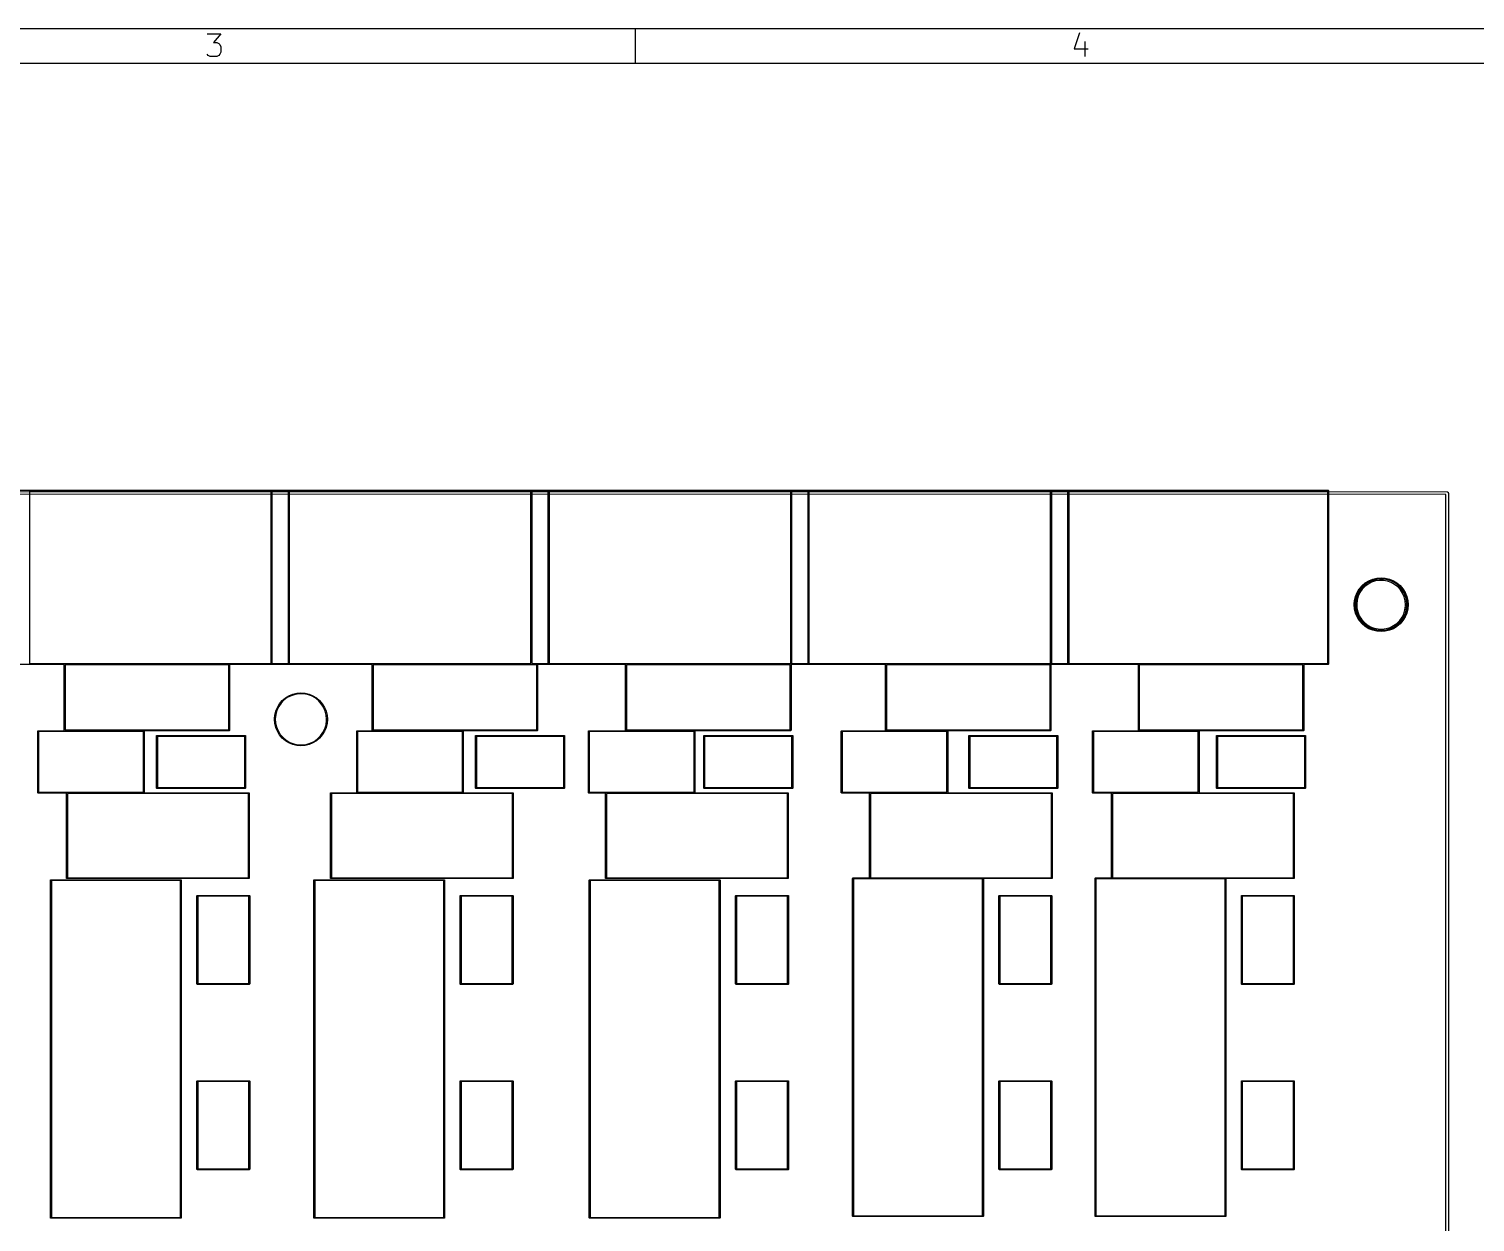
# Model space of a CAD drawing. Extents: x 10 to 287, y -200 to -10.
# Drawn here: x 125 to 208.5, y -78.9 to -10 of the extents above; entities that cross this region are included whole.
import ezdxf

# ---------------------------------------------------------------- set-up
doc = ezdxf.new("R2010")
doc.units = 0
doc.layers.add('BLACK', color=7, linetype='CONTINUOUS')

msp = doc.modelspace()

# ---------------------------------------------------------------- linework, layer by layer
at = {"layer": 'BLACK', "linetype": 'CONTINUOUS'}
for p, q in [((287.002, -10), (10, -10)), ((160, -12), (160, -10)), ((135.261, -10.2881), (136.065, -10.2881)), ((136.065, -10.2881), (135.632, -10.7833)), ((135.632, -10.7833), (135.818, -10.7833)), ((135.818, -10.7833), (135.942, -10.8452)), ((135.942, -10.8452), (136.004, -10.9071)), ((185.632, -10.2262), (185.323, -11.1548)), ((185.942, -10.7214), (185.942, -11.5881)), ((135.323, -11.5262), (135.261, -11.4643)), ((135.446, -11.5881), (135.323, -11.5262)), ((135.818, -11.5881), (135.446, -11.5881)), ((135.942, -11.5262), (135.818, -11.5881)), ((136.004, -11.4643), (135.942, -11.5262)), ((136.004, -10.9071), (136.065, -11.031)), ((136.065, -11.3405), (136.004, -11.4643)), ((136.065, -11.031), (136.065, -11.3405)), ((185.323, -11.1548), (186.127, -11.1548)), ((285.002, -12), (12, -12)), ((33.4913, -36.6809), (206.846, -36.7288)), ((33.9789, -36.6403), (199.979, -36.6403)), ((125.004, -36.6903), (125.004, -46.6403)), ((138.954, -36.6903), (125.004, -36.6903)), ((138.954, -46.6403), (138.954, -36.6903)), ((139.004, -36.6903), (139.004, -46.6403)), ((139.954, -36.6903), (139.004, -36.6903)), ((139.954, -46.6403), (139.954, -36.6903)), ((140.004, -36.6903), (140.004, -46.6403)), ((153.954, -36.6903), (140.004, -36.6903)), ((153.954, -46.6403), (153.954, -36.6903)), ((154.004, -36.6903), (154.004, -46.6403)), ((154.954, -36.6903), (154.004, -36.6903)), ((154.954, -46.6403), (154.954, -36.6903)), ((155.004, -36.6903), (155.004, -46.6403)), ((168.954, -36.6903), (155.004, -36.6903)), ((168.954, -46.6403), (168.954, -36.6903)), ((169.004, -36.6903), (169.004, -46.6403)), ((169.954, -36.6903), (169.004, -36.6903)), ((169.954, -46.6403), (169.954, -36.6903)), ((170.004, -36.6903), (170.004, -46.6403)), ((183.954, -36.6903), (170.004, -36.6903)), ((183.954, -46.6403), (183.954, -36.6903)), ((184.004, -36.6903), (184.004, -46.6403)), ((184.954, -36.6903), (184.004, -36.6903)), ((184.954, -46.6403), (184.954, -36.6903)), ((185.004, -36.6903), (185.004, -46.6403)), ((199.954, -36.6903), (185.004, -36.6903)), ((199.954, -46.6403), (199.954, -36.6903)), ((199.979, -36.6403), (199.997, -36.6477)), ((199.997, -36.6477), (200.004, -36.6653)), ((200.004, -36.6653), (200.004, -46.6653)), ((206.846, -36.7288), (206.856, -36.7305)), ((206.856, -36.7305), (206.859, -36.7299)), ((206.859, -36.7299), (206.862, -36.7316)), ((206.862, -36.7316), (206.872, -36.7333)), ((206.771, -36.8788), (33.5663, -36.8309)), ((206.771, -122.195), (206.771, -36.8788)), ((206.872, -36.7333), (206.886, -36.7459)), ((206.886, -36.7459), (206.903, -36.7556)), ((206.903, -36.7556), (206.906, -36.762)), ((206.906, -36.762), (206.911, -36.7663)), ((206.911, -36.7663), (206.914, -36.7855)), ((206.914, -36.7855), (206.921, -36.8038)), ((206.921, -36.8038), (206.921, -122.27)), ((202.555, -41.7672), (202.793, -41.7102)), ((202.57, -41.7934), (202.802, -41.7375)), ((202.793, -41.7102), (203.036, -41.691)), ((202.802, -41.7375), (203.041, -41.7187)), ((203.036, -41.691), (203.279, -41.7102)), ((203.041, -41.7187), (203.28, -41.7375)), ((203.279, -41.7102), (203.516, -41.7672)), ((203.28, -41.7375), (203.512, -41.7934)), ((201.557, -42.7655), (201.65, -42.5401)), ((201.591, -42.7725), (201.682, -42.5514)), ((201.65, -42.5401), (201.778, -42.332)), ((201.754, -42.5127), (201.652, -42.7327)), ((201.682, -42.5514), (201.807, -42.3474)), ((201.81, -42.5497), (201.713, -42.7592)), ((201.891, -42.3123), (201.754, -42.5127)), ((201.778, -42.332), (201.936, -42.1465)), ((201.807, -42.3474), (201.963, -42.1654)), ((201.94, -42.3588), (201.81, -42.5497)), ((202.058, -42.137), (201.891, -42.3123)), ((201.936, -42.1465), (202.122, -41.988)), ((202.1, -42.1918), (201.94, -42.3588)), ((201.963, -42.1654), (202.145, -42.01)), ((202.252, -41.9913), (202.058, -42.137)), ((202.285, -42.0531), (202.1, -42.1918)), ((202.122, -41.988), (202.33, -41.8605)), ((202.145, -42.01), (202.349, -41.885)), ((202.467, -41.8793), (202.252, -41.9913)), ((202.49, -41.9464), (202.285, -42.0531)), ((202.33, -41.8605), (202.555, -41.7672)), ((202.349, -41.885), (202.57, -41.7934)), ((202.698, -41.804), (202.467, -41.8793)), ((202.709, -41.8746), (202.49, -41.9464)), ((202.938, -41.7673), (202.698, -41.804)), ((202.938, -41.8397), (202.709, -41.8746)), ((203.18, -41.7703), (202.938, -41.7673)), ((203.169, -41.8425), (202.938, -41.8397)), ((203.396, -41.883), (203.169, -41.8425)), ((203.419, -41.8128), (203.18, -41.7703)), ((203.614, -41.9601), (203.396, -41.883)), ((203.648, -41.8937), (203.419, -41.8128)), ((203.512, -41.7934), (203.733, -41.885)), ((203.516, -41.7672), (203.742, -41.8605)), ((203.816, -42.0718), (203.614, -41.9601)), ((203.86, -42.011), (203.648, -41.8937)), ((203.733, -41.885), (203.937, -42.01)), ((203.742, -41.8605), (203.95, -41.988)), ((203.997, -42.215), (203.816, -42.0718)), ((204.05, -42.1613), (203.86, -42.011)), ((203.937, -42.01), (204.119, -42.1654)), ((203.95, -41.988), (204.135, -42.1465)), ((204.153, -42.3859), (203.997, -42.215)), ((204.214, -42.3407), (204.05, -42.1613)), ((204.119, -42.1654), (204.275, -42.3474)), ((204.135, -42.1465), (204.294, -42.332)), ((204.278, -42.5798), (204.153, -42.3859)), ((204.345, -42.5443), (204.214, -42.3407)), ((204.275, -42.3474), (204.4, -42.5514)), ((204.294, -42.332), (204.421, -42.5401)), ((204.442, -42.7668), (204.345, -42.5443)), ((204.4, -42.5514), (204.491, -42.7725)), ((204.421, -42.5401), (204.515, -42.7655)), ((201.481, -43.246), (201.484, -43.2116)), ((201.5, -43.4893), (201.481, -43.246)), ((201.484, -43.2116), (201.5, -43.0028)), ((201.5, -43.0028), (201.557, -42.7655)), ((201.516, -43.2437), (201.519, -43.2076)), ((201.535, -43.4823), (201.516, -43.2437)), ((201.519, -43.2076), (201.535, -43.0052)), ((201.535, -43.0052), (201.591, -42.7725)), ((201.587, -42.9664), (201.561, -43.2076)), ((201.561, -43.2076), (201.575, -43.4497)), ((201.652, -42.7327), (201.587, -42.9664)), ((201.651, -42.9819), (201.626, -43.2116)), ((201.626, -43.2116), (201.64, -43.4423)), ((201.713, -42.7592), (201.651, -42.9819)), ((204.37, -42.7917), (204.278, -42.5798)), ((204.427, -43.0158), (204.37, -42.7917)), ((204.414, -43.544), (204.444, -43.3149)), ((204.446, -43.246), (204.427, -43.0158)), ((204.501, -43.002), (204.442, -42.7668)), ((204.444, -43.3149), (204.446, -43.246)), ((204.488, -43.5565), (204.519, -43.316)), ((204.491, -42.7725), (204.547, -43.0052)), ((204.521, -43.2437), (204.501, -43.002)), ((204.515, -42.7655), (204.572, -43.0028)), ((204.519, -43.316), (204.521, -43.2437)), ((204.547, -43.0052), (204.566, -43.2437)), ((204.566, -43.2437), (204.547, -43.4823)), ((204.572, -43.0028), (204.591, -43.246)), ((204.591, -43.246), (204.572, -43.4893)), ((201.557, -43.7266), (201.5, -43.4893)), ((201.591, -43.715), (201.535, -43.4823)), ((201.65, -43.952), (201.557, -43.7266)), ((201.575, -43.4497), (201.629, -43.6863)), ((201.682, -43.9361), (201.591, -43.715)), ((201.629, -43.6863), (201.72, -43.9111)), ((201.64, -43.4423), (201.691, -43.6676)), ((201.778, -44.16), (201.65, -43.952)), ((201.807, -44.1401), (201.682, -43.9361)), ((201.691, -43.6676), (201.777, -43.8817)), ((201.72, -43.9111), (201.847, -44.1179)), ((201.777, -43.8817), (201.898, -44.0787)), ((201.936, -44.3456), (201.778, -44.16)), ((201.963, -44.3221), (201.807, -44.1401)), ((201.847, -44.1179), (202.005, -44.3012)), ((201.898, -44.0787), (202.049, -44.2533)), ((203.946, -44.3229), (204.109, -44.1598)), ((203.996, -44.3742), (204.168, -44.203)), ((204.109, -44.1598), (204.244, -43.9722)), ((204.275, -44.1401), (204.119, -44.3221)), ((204.294, -44.16), (204.135, -44.3456)), ((204.168, -44.203), (204.31, -44.006)), ((204.244, -43.9722), (204.347, -43.765)), ((204.4, -43.9361), (204.275, -44.1401)), ((204.421, -43.952), (204.294, -44.16)), ((204.31, -44.006), (204.417, -43.7886)), ((204.347, -43.765), (204.414, -43.544)), ((204.491, -43.715), (204.4, -43.9361)), ((204.417, -43.7886), (204.488, -43.5565)), ((204.515, -43.7266), (204.421, -43.952)), ((204.547, -43.4823), (204.491, -43.715)), ((204.572, -43.4893), (204.515, -43.7266)), ((202.122, -44.5041), (201.936, -44.3456)), ((202.145, -44.4775), (201.963, -44.3221)), ((202.005, -44.3012), (202.192, -44.4561)), ((202.049, -44.2533), (202.227, -44.4009)), ((202.33, -44.6316), (202.122, -44.5041)), ((202.349, -44.6025), (202.145, -44.4775)), ((202.192, -44.4561), (202.401, -44.5785)), ((202.227, -44.4009), (202.427, -44.5175)), ((202.555, -44.7249), (202.33, -44.6316)), ((202.57, -44.6941), (202.349, -44.6025)), ((202.401, -44.5785), (202.628, -44.665)), ((202.427, -44.5175), (202.643, -44.5999)), ((202.793, -44.7819), (202.555, -44.7249)), ((202.802, -44.75), (202.57, -44.6941)), ((202.628, -44.665), (202.866, -44.7134)), ((202.643, -44.5999), (202.869, -44.6459)), ((203.036, -44.801), (202.793, -44.7819)), ((203.041, -44.7687), (202.802, -44.75)), ((202.866, -44.7134), (203.108, -44.7223)), ((202.869, -44.6459), (203.1, -44.6544)), ((203.279, -44.7819), (203.036, -44.801)), ((203.28, -44.75), (203.041, -44.7687)), ((203.1, -44.6544), (203.329, -44.625)), ((203.108, -44.7223), (203.349, -44.6914)), ((203.516, -44.7249), (203.279, -44.7819)), ((203.512, -44.6941), (203.28, -44.75)), ((203.329, -44.625), (203.55, -44.5587)), ((203.349, -44.6914), (203.581, -44.6218)), ((203.733, -44.6025), (203.512, -44.6941)), ((203.742, -44.6316), (203.516, -44.7249)), ((203.55, -44.5587), (203.758, -44.457)), ((203.581, -44.6218), (203.799, -44.515)), ((203.937, -44.4775), (203.733, -44.6025)), ((203.95, -44.5041), (203.742, -44.6316)), ((203.758, -44.457), (203.946, -44.3229)), ((203.799, -44.515), (203.996, -44.3742)), ((204.119, -44.3221), (203.937, -44.4775)), ((204.135, -44.3456), (203.95, -44.5041)), ((127.018, -46.6903), (123.971, -46.6903)), ((125.004, -46.6403), (138.954, -46.6403)), ((127.014, -46.7), (127.018, -46.6903)), ((127.014, -50.5), (127.014, -46.7)), ((127.064, -46.725), (127.064, -50.475)), ((136.514, -46.725), (127.064, -46.725)), ((136.514, -50.475), (136.514, -46.725)), ((144.798, -46.6903), (136.56, -46.6903)), ((136.56, -46.6903), (136.564, -46.7)), ((136.564, -46.7), (136.564, -50.5)), ((139.004, -46.6403), (139.954, -46.6403)), ((140.004, -46.6403), (153.954, -46.6403)), ((144.794, -46.7), (144.798, -46.6903)), ((144.794, -50.5), (144.794, -46.7)), ((144.844, -46.725), (144.844, -50.475)), ((154.294, -46.725), (144.844, -46.725)), ((154.004, -46.6403), (154.954, -46.6403)), ((154.294, -50.475), (154.294, -46.725)), ((159.429, -46.6903), (154.34, -46.6903)), ((154.34, -46.6903), (154.344, -46.7)), ((154.344, -46.7), (154.344, -50.5)), ((155.004, -46.6403), (168.954, -46.6403)), ((159.425, -46.7), (159.429, -46.6903)), ((159.425, -50.5), (159.425, -46.7)), ((159.475, -46.725), (159.475, -50.475)), ((168.925, -46.725), (159.475, -46.725)), ((168.925, -50.475), (168.925, -46.725)), ((174.429, -46.6903), (168.971, -46.6903)), ((168.971, -46.6903), (168.975, -46.7)), ((168.975, -46.7), (168.975, -50.5)), ((169.004, -46.6403), (169.954, -46.6403)), ((170.004, -46.6403), (183.954, -46.6403)), ((174.425, -46.7), (174.429, -46.6903)), ((174.425, -50.5), (174.425, -46.7)), ((174.475, -46.725), (174.475, -50.475)), ((183.925, -46.725), (174.475, -46.725)), ((183.925, -50.475), (183.925, -46.725)), ((189.029, -46.6903), (183.971, -46.6903)), ((183.971, -46.6903), (183.975, -46.7)), ((183.975, -46.7), (183.975, -50.5)), ((184.004, -46.6403), (184.954, -46.6403)), ((185.004, -46.6403), (199.954, -46.6403)), ((189.025, -46.7), (189.029, -46.6903)), ((189.025, -50.5), (189.025, -46.7)), ((189.075, -46.725), (189.075, -50.475)), ((198.525, -46.725), (189.075, -46.725)), ((198.525, -50.475), (198.525, -46.725)), ((199.979, -46.6903), (198.571, -46.6903)), ((198.571, -46.6903), (198.575, -46.7)), ((198.575, -46.7), (198.575, -50.5)), ((199.997, -46.683), (199.979, -46.6903)), ((200.004, -46.6653), (199.997, -46.683)), ((139.99, -48.5063), (140.211, -48.4147)), ((140.211, -48.4147), (140.444, -48.3589)), ((140.579, -48.3886), (140.34, -48.4253)), ((140.444, -48.3589), (140.683, -48.3401)), ((140.822, -48.3916), (140.579, -48.3886)), ((140.683, -48.3401), (140.921, -48.3589)), ((141.061, -48.4341), (140.822, -48.3916)), ((140.921, -48.3589), (141.154, -48.4147)), ((141.154, -48.4147), (141.375, -48.5063)), ((139.232, -49.3938), (139.324, -49.1728)), ((139.396, -49.134), (139.294, -49.354)), ((139.324, -49.1728), (139.449, -48.9687)), ((139.532, -48.9337), (139.396, -49.134)), ((139.449, -48.9687), (139.604, -48.7868)), ((139.7, -48.7583), (139.532, -48.9337)), ((139.604, -48.7868), (139.786, -48.6313)), ((139.894, -48.6127), (139.7, -48.7583)), ((139.786, -48.6313), (139.99, -48.5063)), ((140.109, -48.5007), (139.894, -48.6127)), ((140.34, -48.4253), (140.109, -48.5007)), ((141.289, -48.5151), (141.061, -48.4341)), ((141.502, -48.6323), (141.289, -48.5151)), ((141.375, -48.5063), (141.579, -48.6313)), ((141.692, -48.7827), (141.502, -48.6323)), ((141.579, -48.6313), (141.761, -48.7868)), ((141.855, -48.962), (141.692, -48.7827)), ((141.761, -48.7868), (141.916, -48.9687)), ((141.987, -49.1657), (141.855, -48.962)), ((141.916, -48.9687), (142.041, -49.1728)), ((142.084, -49.3881), (141.987, -49.1657)), ((142.041, -49.1728), (142.133, -49.3938)), ((139.158, -49.8651), (139.16, -49.8289)), ((139.176, -50.1037), (139.158, -49.8651)), ((139.16, -49.8289), (139.176, -49.6265)), ((139.176, -49.6265), (139.232, -49.3938)), ((139.229, -49.5878), (139.203, -49.8289)), ((139.203, -49.8289), (139.217, -50.0711)), ((139.217, -50.0711), (139.27, -50.3077)), ((139.294, -49.354), (139.229, -49.5878)), ((142.143, -49.6234), (142.084, -49.3881)), ((142.129, -50.1779), (142.161, -49.9374)), ((142.133, -49.3938), (142.189, -49.6265)), ((142.163, -49.8651), (142.143, -49.6234)), ((142.161, -49.9374), (142.163, -49.8651)), ((142.189, -49.6265), (142.208, -49.8651)), ((142.208, -49.8651), (142.189, -50.1037)), ((125.489, -50.55), (125.496, -50.5323)), ((125.489, -54.1), (125.489, -50.55)), ((125.496, -50.5323), (125.514, -50.525)), ((125.514, -50.525), (127.039, -50.525)), ((125.539, -50.575), (125.539, -54.075)), ((131.589, -50.575), (125.539, -50.575)), ((127.021, -50.5177), (127.014, -50.5)), ((127.039, -50.525), (127.021, -50.5177)), ((127.064, -50.475), (136.514, -50.475)), ((131.589, -54.075), (131.589, -50.575)), ((136.539, -50.525), (131.614, -50.525)), ((131.614, -50.525), (131.632, -50.5323)), ((131.632, -50.5323), (131.639, -50.55)), ((131.639, -50.55), (131.639, -54.1)), ((132.344, -50.825), (132.351, -50.8073)), ((132.344, -53.825), (132.344, -50.825)), ((132.351, -50.8073), (132.369, -50.8)), ((132.369, -50.8), (137.459, -50.8)), ((132.394, -50.85), (132.394, -53.8)), ((137.434, -50.85), (132.394, -50.85)), ((136.557, -50.5177), (136.539, -50.525)), ((136.564, -50.5), (136.557, -50.5177)), ((137.434, -53.8), (137.434, -50.85)), ((137.459, -50.8), (137.477, -50.8073)), ((137.477, -50.8073), (137.484, -50.825)), ((137.484, -50.825), (137.484, -53.825)), ((139.232, -50.3363), (139.176, -50.1037)), ((139.324, -50.5574), (139.232, -50.3363)), ((139.27, -50.3077), (139.362, -50.5324)), ((139.449, -50.7615), (139.324, -50.5574)), ((139.362, -50.5324), (139.488, -50.7392)), ((139.604, -50.9434), (139.449, -50.7615)), ((139.488, -50.7392), (139.647, -50.9226)), ((139.647, -50.9226), (139.834, -51.0775)), ((141.638, -50.9956), (141.81, -50.8243)), ((141.916, -50.7615), (141.761, -50.9434)), ((141.81, -50.8243), (141.951, -50.6274)), ((142.041, -50.5574), (141.916, -50.7615)), ((141.951, -50.6274), (142.059, -50.4099)), ((142.133, -50.3363), (142.041, -50.5574)), ((142.059, -50.4099), (142.129, -50.1779)), ((142.189, -50.1037), (142.133, -50.3363)), ((143.904, -50.55), (143.911, -50.5323)), ((143.904, -54.1), (143.904, -50.55)), ((143.911, -50.5323), (143.929, -50.525)), ((143.929, -50.525), (150.029, -50.525)), ((143.954, -50.575), (143.954, -54.075)), ((150.004, -50.575), (143.954, -50.575)), ((144.801, -50.5177), (144.794, -50.5)), ((144.819, -50.525), (144.801, -50.5177)), ((154.319, -50.525), (144.819, -50.525)), ((144.844, -50.475), (154.294, -50.475)), ((150.004, -54.075), (150.004, -50.575)), ((150.029, -50.525), (150.047, -50.5323)), ((150.047, -50.5323), (150.054, -50.55)), ((150.054, -50.55), (150.054, -54.1)), ((150.759, -50.825), (150.766, -50.8073)), ((150.759, -53.825), (150.759, -50.825)), ((150.766, -50.8073), (150.784, -50.8)), ((150.784, -50.8), (155.874, -50.8)), ((150.809, -50.85), (150.809, -53.8)), ((155.849, -50.85), (150.809, -50.85)), ((154.337, -50.5177), (154.319, -50.525)), ((154.344, -50.5), (154.337, -50.5177)), ((155.849, -53.8), (155.849, -50.85)), ((155.874, -50.8), (155.892, -50.8073)), ((155.892, -50.8073), (155.899, -50.825)), ((155.899, -50.825), (155.899, -53.825)), ((157.275, -50.55), (157.282, -50.5323)), ((157.275, -54.1), (157.275, -50.55)), ((157.282, -50.5323), (157.3, -50.525)), ((157.3, -50.525), (163.4, -50.525)), ((157.325, -50.575), (157.325, -54.075)), ((163.375, -50.575), (157.325, -50.575)), ((159.432, -50.5177), (159.425, -50.5)), ((159.45, -50.525), (159.432, -50.5177)), ((168.95, -50.525), (159.45, -50.525)), ((159.475, -50.475), (168.925, -50.475)), ((163.375, -54.075), (163.375, -50.575)), ((163.4, -50.525), (163.418, -50.5323)), ((163.418, -50.5323), (163.425, -50.55)), ((163.425, -50.55), (163.425, -54.1)), ((163.935, -50.825), (163.942, -50.8073)), ((163.935, -53.825), (163.935, -50.825)), ((163.942, -50.8073), (163.96, -50.8)), ((163.96, -50.8), (169.05, -50.8)), ((163.985, -50.85), (163.985, -53.8)), ((169.025, -50.85), (163.985, -50.85)), ((168.968, -50.5177), (168.95, -50.525)), ((168.975, -50.5), (168.968, -50.5177)), ((169.025, -53.8), (169.025, -50.85)), ((169.05, -50.8), (169.068, -50.8073)), ((169.068, -50.8073), (169.075, -50.825)), ((169.075, -50.825), (169.075, -53.825)), ((171.875, -50.55), (171.882, -50.5323)), ((171.875, -54.1), (171.875, -50.55)), ((171.882, -50.5323), (171.9, -50.525)), ((171.9, -50.525), (178, -50.525)), ((171.925, -50.575), (171.925, -54.075)), ((177.975, -50.575), (171.925, -50.575)), ((174.432, -50.5177), (174.425, -50.5)), ((174.45, -50.525), (174.432, -50.5177)), ((183.95, -50.525), (174.45, -50.525)), ((174.475, -50.475), (183.925, -50.475)), ((177.975, -54.075), (177.975, -50.575)), ((178, -50.525), (178.018, -50.5323)), ((178.018, -50.5323), (178.025, -50.55)), ((178.025, -50.55), (178.025, -54.1)), ((179.235, -50.825), (179.242, -50.8073)), ((179.235, -53.825), (179.235, -50.825)), ((179.242, -50.8073), (179.26, -50.8)), ((179.26, -50.8), (184.35, -50.8)), ((179.285, -50.85), (179.285, -53.8)), ((184.325, -50.85), (179.285, -50.85)), ((183.968, -50.5177), (183.95, -50.525)), ((183.975, -50.5), (183.968, -50.5177)), ((184.325, -53.8), (184.325, -50.85)), ((184.35, -50.8), (184.368, -50.8073)), ((184.368, -50.8073), (184.375, -50.825)), ((184.375, -50.825), (184.375, -53.825)), ((186.375, -50.55), (186.382, -50.5323)), ((186.375, -54.1), (186.375, -50.55)), ((186.382, -50.5323), (186.4, -50.525)), ((186.4, -50.525), (189.05, -50.525)), ((186.425, -50.575), (186.425, -54.075)), ((192.475, -50.575), (186.425, -50.575)), ((189.032, -50.5177), (189.025, -50.5)), ((189.05, -50.525), (189.032, -50.5177)), ((189.075, -50.475), (198.525, -50.475)), ((192.475, -54.075), (192.475, -50.575)), ((198.55, -50.525), (192.5, -50.525)), ((192.5, -50.525), (192.518, -50.5323)), ((192.518, -50.5323), (192.525, -50.55)), ((192.525, -50.55), (192.525, -54.1)), ((193.535, -50.825), (193.542, -50.8073)), ((193.535, -53.825), (193.535, -50.825)), ((193.542, -50.8073), (193.56, -50.8)), ((193.56, -50.8), (198.65, -50.8)), ((193.585, -50.85), (193.585, -53.8)), ((198.625, -50.85), (193.585, -50.85)), ((198.568, -50.5177), (198.55, -50.525)), ((198.575, -50.5), (198.568, -50.5177)), ((198.625, -53.8), (198.625, -50.85)), ((198.65, -50.8), (198.668, -50.8073)), ((198.668, -50.8073), (198.675, -50.825)), ((198.675, -50.825), (198.675, -53.825)), ((139.786, -51.0988), (139.604, -50.9434)), ((139.99, -51.2239), (139.786, -51.0988)), ((139.834, -51.0775), (140.043, -51.1999)), ((140.211, -51.3155), (139.99, -51.2239)), ((140.043, -51.1999), (140.27, -51.2864)), ((140.444, -51.3713), (140.211, -51.3155)), ((140.27, -51.2864), (140.507, -51.3347)), ((140.683, -51.3901), (140.444, -51.3713)), ((140.507, -51.3347), (140.75, -51.3436)), ((140.921, -51.3713), (140.683, -51.3901)), ((140.75, -51.3436), (140.99, -51.3128)), ((141.154, -51.3155), (140.921, -51.3713)), ((140.99, -51.3128), (141.223, -51.2431)), ((141.375, -51.2239), (141.154, -51.3155)), ((141.223, -51.2431), (141.44, -51.1364)), ((141.579, -51.0988), (141.375, -51.2239)), ((141.44, -51.1364), (141.638, -50.9956)), ((141.761, -50.9434), (141.579, -51.0988)), ((125.496, -54.1177), (125.489, -54.1)), ((125.514, -54.125), (125.496, -54.1177)), ((127.151, -54.125), (125.514, -54.125)), ((125.539, -54.075), (131.589, -54.075)), ((127.149, -54.1296), (127.151, -54.125)), ((127.149, -59.0396), (127.149, -54.1296)), ((127.199, -54.1546), (127.199, -59.0146)), ((137.649, -54.1546), (127.199, -54.1546)), ((131.639, -54.1), (131.637, -54.1046)), ((131.637, -54.1046), (137.674, -54.1046)), ((132.351, -53.8427), (132.344, -53.825)), ((132.369, -53.85), (132.351, -53.8427)), ((137.459, -53.85), (132.369, -53.85)), ((132.394, -53.8), (137.434, -53.8)), ((137.477, -53.8427), (137.459, -53.85)), ((137.484, -53.825), (137.477, -53.8427)), ((137.649, -59.0146), (137.649, -54.1546)), ((137.674, -54.1046), (137.692, -54.1119)), ((137.692, -54.1119), (137.699, -54.1296)), ((137.699, -54.1296), (137.699, -59.0396)), ((142.389, -54.1296), (142.396, -54.1119)), ((142.389, -59.0396), (142.389, -54.1296)), ((142.396, -54.1119), (142.414, -54.1046)), ((142.414, -54.1046), (143.906, -54.1046)), ((142.439, -54.1546), (142.439, -59.0146)), ((152.889, -54.1546), (142.439, -54.1546)), ((143.906, -54.1046), (143.904, -54.1)), ((143.954, -54.075), (150.004, -54.075)), ((150.054, -54.1), (150.052, -54.1046)), ((150.052, -54.1046), (152.914, -54.1046)), ((150.766, -53.8427), (150.759, -53.825)), ((150.784, -53.85), (150.766, -53.8427)), ((155.874, -53.85), (150.784, -53.85)), ((150.809, -53.8), (155.849, -53.8)), ((152.889, -59.0146), (152.889, -54.1546)), ((152.914, -54.1046), (152.932, -54.1119)), ((152.932, -54.1119), (152.939, -54.1296)), ((152.939, -54.1296), (152.939, -59.0396)), ((155.892, -53.8427), (155.874, -53.85)), ((155.899, -53.825), (155.892, -53.8427)), ((157.282, -54.1177), (157.275, -54.1)), ((157.3, -54.125), (157.282, -54.1177)), ((158.266, -54.125), (157.3, -54.125)), ((157.325, -54.075), (163.375, -54.075)), ((158.264, -54.1296), (158.266, -54.125)), ((158.264, -59.0396), (158.264, -54.1296)), ((158.314, -54.1546), (158.314, -59.0146)), ((168.764, -54.1546), (158.314, -54.1546)), ((163.425, -54.1), (163.423, -54.1046)), ((163.423, -54.1046), (168.789, -54.1046)), ((163.942, -53.8427), (163.935, -53.825)), ((163.96, -53.85), (163.942, -53.8427)), ((169.05, -53.85), (163.96, -53.85)), ((163.985, -53.8), (169.025, -53.8)), ((168.764, -59.0146), (168.764, -54.1546)), ((168.789, -54.1046), (168.807, -54.1119)), ((168.807, -54.1119), (168.814, -54.1296)), ((168.814, -54.1296), (168.814, -59.0396)), ((169.068, -53.8427), (169.05, -53.85)), ((169.075, -53.825), (169.068, -53.8427)), ((171.882, -54.1177), (171.875, -54.1)), ((171.9, -54.125), (171.882, -54.1177)), ((173.506, -54.125), (171.9, -54.125)), ((171.925, -54.075), (177.975, -54.075)), ((173.504, -54.1296), (173.506, -54.125)), ((173.504, -59.025), (173.504, -54.1296)), ((173.554, -54.1546), (173.554, -59.0146)), ((184.004, -54.1546), (173.554, -54.1546)), ((178.025, -54.1), (178.023, -54.1046)), ((178.023, -54.1046), (184.029, -54.1046)), ((179.242, -53.8427), (179.235, -53.825)), ((179.26, -53.85), (179.242, -53.8427)), ((184.35, -53.85), (179.26, -53.85)), ((179.285, -53.8), (184.325, -53.8)), ((184.004, -59.0146), (184.004, -54.1546)), ((184.029, -54.1046), (184.047, -54.1119)), ((184.047, -54.1119), (184.054, -54.1296)), ((184.054, -54.1296), (184.054, -59.0396)), ((184.368, -53.8427), (184.35, -53.85)), ((184.375, -53.825), (184.368, -53.8427)), ((186.382, -54.1177), (186.375, -54.1)), ((186.4, -54.125), (186.382, -54.1177)), ((187.476, -54.125), (186.4, -54.125)), ((186.425, -54.075), (192.475, -54.075)), ((187.474, -54.1296), (187.476, -54.125)), ((187.474, -59.025), (187.474, -54.1296)), ((187.524, -54.1546), (187.524, -59.0146)), ((197.974, -54.1546), (187.524, -54.1546)), ((192.525, -54.1), (192.523, -54.1046)), ((192.523, -54.1046), (197.999, -54.1046)), ((193.542, -53.8427), (193.535, -53.825)), ((193.56, -53.85), (193.542, -53.8427)), ((198.65, -53.85), (193.56, -53.85)), ((193.585, -53.8), (198.625, -53.8)), ((197.974, -59.0146), (197.974, -54.1546)), ((197.999, -54.1046), (198.017, -54.1119)), ((198.017, -54.1119), (198.024, -54.1296)), ((198.024, -54.1296), (198.024, -59.0396)), ((198.668, -53.8427), (198.65, -53.85)), ((198.675, -53.825), (198.668, -53.8427)), ((126.225, -59.15), (126.232, -59.1323)), ((126.225, -78.65), (126.225, -59.15)), ((126.232, -59.1323), (126.25, -59.125)), ((126.25, -59.125), (133.75, -59.125)), ((126.275, -59.175), (126.275, -78.625)), ((133.725, -59.175), (126.275, -59.175)), ((127.156, -59.0573), (127.149, -59.0396)), ((127.174, -59.0646), (127.156, -59.0573)), ((137.674, -59.0646), (127.174, -59.0646)), ((127.199, -59.0146), (137.649, -59.0146)), ((133.725, -78.625), (133.725, -59.175)), ((133.75, -59.125), (133.768, -59.1323)), ((133.768, -59.1323), (133.775, -59.15)), ((133.775, -59.15), (133.775, -78.65)), ((137.692, -59.0573), (137.674, -59.0646)), ((137.699, -59.0396), (137.692, -59.0573)), ((141.425, -59.15), (141.432, -59.1323)), ((141.425, -78.65), (141.425, -59.15)), ((141.432, -59.1323), (141.45, -59.125)), ((141.45, -59.125), (148.95, -59.125)), ((141.475, -59.175), (141.475, -78.625)), ((148.925, -59.175), (141.475, -59.175)), ((142.396, -59.0573), (142.389, -59.0396)), ((142.414, -59.0646), (142.396, -59.0573)), ((152.914, -59.0646), (142.414, -59.0646)), ((142.439, -59.0146), (152.889, -59.0146)), ((148.925, -78.625), (148.925, -59.175)), ((148.95, -59.125), (148.968, -59.1323)), ((148.968, -59.1323), (148.975, -59.15)), ((148.975, -59.15), (148.975, -78.65)), ((152.932, -59.0573), (152.914, -59.0646)), ((152.939, -59.0396), (152.932, -59.0573)), ((157.325, -59.15), (157.332, -59.1323)), ((157.325, -78.65), (157.325, -59.15)), ((157.332, -59.1323), (157.35, -59.125)), ((157.35, -59.125), (164.85, -59.125)), ((157.375, -59.175), (157.375, -78.625)), ((164.825, -59.175), (157.375, -59.175)), ((158.271, -59.0573), (158.264, -59.0396)), ((158.289, -59.0646), (158.271, -59.0573)), ((168.789, -59.0646), (158.289, -59.0646)), ((158.314, -59.0146), (168.764, -59.0146)), ((164.825, -78.625), (164.825, -59.175)), ((164.85, -59.125), (164.868, -59.1323)), ((164.868, -59.1323), (164.875, -59.15)), ((164.875, -59.15), (164.875, -78.65)), ((168.807, -59.0573), (168.789, -59.0646)), ((168.814, -59.0396), (168.807, -59.0573)), ((172.525, -59.05), (172.532, -59.0323)), ((172.525, -78.55), (172.525, -59.05)), ((172.532, -59.0323), (172.55, -59.025)), ((172.55, -59.025), (173.504, -59.025)), ((172.575, -59.075), (172.575, -78.525)), ((180.025, -59.075), (172.575, -59.075)), ((173.554, -59.0146), (184.004, -59.0146)), ((180.025, -78.525), (180.025, -59.075)), ((184.029, -59.0646), (180.075, -59.0646)), ((180.075, -59.0646), (180.075, -78.55)), ((184.047, -59.0573), (184.029, -59.0646)), ((184.054, -59.0396), (184.047, -59.0573)), ((186.525, -59.05), (186.532, -59.0323)), ((186.525, -78.55), (186.525, -59.05)), ((186.532, -59.0323), (186.55, -59.025)), ((186.55, -59.025), (187.474, -59.025)), ((186.575, -59.075), (186.575, -78.525)), ((194.025, -59.075), (186.575, -59.075)), ((187.524, -59.0146), (197.974, -59.0146)), ((194.025, -78.525), (194.025, -59.075)), ((197.999, -59.0646), (194.075, -59.0646)), ((194.075, -59.0646), (194.075, -78.55)), ((198.017, -59.0573), (197.999, -59.0646)), ((198.024, -59.0396), (198.017, -59.0573)), ((134.675, -60.055), (134.682, -60.0373)), ((134.675, -65.145), (134.675, -60.055)), ((134.682, -60.0373), (134.7, -60.03)), ((134.7, -60.03), (137.7, -60.03)), ((134.725, -60.08), (134.725, -65.12)), ((137.675, -60.08), (134.725, -60.08)), ((137.675, -65.12), (137.675, -60.08)), ((137.7, -60.03), (137.718, -60.0373)), ((137.718, -60.0373), (137.725, -60.055)), ((137.725, -60.055), (137.725, -65.145)), ((149.875, -60.055), (149.882, -60.0373)), ((149.875, -65.145), (149.875, -60.055)), ((149.882, -60.0373), (149.9, -60.03)), ((149.9, -60.03), (152.9, -60.03)), ((149.925, -60.08), (149.925, -65.12)), ((152.875, -60.08), (149.925, -60.08)), ((152.875, -65.12), (152.875, -60.08)), ((152.9, -60.03), (152.918, -60.0373)), ((152.918, -60.0373), (152.925, -60.055)), ((152.925, -60.055), (152.925, -65.145)), ((165.775, -60.055), (165.782, -60.0373)), ((165.775, -65.145), (165.775, -60.055)), ((165.782, -60.0373), (165.8, -60.03)), ((165.8, -60.03), (168.8, -60.03)), ((165.825, -60.08), (165.825, -65.12)), ((168.775, -60.08), (165.825, -60.08)), ((168.775, -65.12), (168.775, -60.08)), ((168.8, -60.03), (168.818, -60.0373)), ((168.818, -60.0373), (168.825, -60.055)), ((168.825, -60.055), (168.825, -65.145)), ((180.975, -60.055), (180.982, -60.0373)), ((180.975, -65.145), (180.975, -60.055)), ((180.982, -60.0373), (181, -60.03)), ((181, -60.03), (184, -60.03)), ((181.025, -60.08), (181.025, -65.12)), ((183.975, -60.08), (181.025, -60.08)), ((183.975, -65.12), (183.975, -60.08)), ((184, -60.03), (184.018, -60.0373)), ((184.018, -60.0373), (184.025, -60.055)), ((184.025, -60.055), (184.025, -65.145)), ((194.975, -60.055), (194.982, -60.0373)), ((194.975, -65.145), (194.975, -60.055)), ((194.982, -60.0373), (195, -60.03)), ((195, -60.03), (198, -60.03)), ((195.025, -60.08), (195.025, -65.12)), ((197.975, -60.08), (195.025, -60.08)), ((197.975, -65.12), (197.975, -60.08)), ((198, -60.03), (198.018, -60.0373)), ((198.018, -60.0373), (198.025, -60.055)), ((198.025, -60.055), (198.025, -65.145)), ((134.682, -65.1627), (134.675, -65.145)), ((134.7, -65.17), (134.682, -65.1627)), ((137.7, -65.17), (134.7, -65.17)), ((134.725, -65.12), (137.675, -65.12)), ((137.718, -65.1627), (137.7, -65.17)), ((137.725, -65.145), (137.718, -65.1627)), ((149.882, -65.1627), (149.875, -65.145)), ((149.9, -65.17), (149.882, -65.1627)), ((152.9, -65.17), (149.9, -65.17)), ((149.925, -65.12), (152.875, -65.12)), ((152.918, -65.1627), (152.9, -65.17)), ((152.925, -65.145), (152.918, -65.1627)), ((165.782, -65.1627), (165.775, -65.145)), ((165.8, -65.17), (165.782, -65.1627)), ((168.8, -65.17), (165.8, -65.17)), ((165.825, -65.12), (168.775, -65.12)), ((168.818, -65.1627), (168.8, -65.17)), ((168.825, -65.145), (168.818, -65.1627)), ((180.982, -65.1627), (180.975, -65.145)), ((181, -65.17), (180.982, -65.1627)), ((184, -65.17), (181, -65.17)), ((181.025, -65.12), (183.975, -65.12)), ((184.018, -65.1627), (184, -65.17)), ((184.025, -65.145), (184.018, -65.1627)), ((194.982, -65.1627), (194.975, -65.145)), ((195, -65.17), (194.982, -65.1627)), ((198, -65.17), (195, -65.17)), ((195.025, -65.12), (197.975, -65.12)), ((198.018, -65.1627), (198, -65.17)), ((198.025, -65.145), (198.018, -65.1627)), ((134.675, -70.755), (134.682, -70.7373)), ((134.675, -75.845), (134.675, -70.755)), ((134.682, -70.7373), (134.7, -70.73)), ((134.7, -70.73), (137.7, -70.73)), ((134.725, -70.78), (134.725, -75.82)), ((137.675, -70.78), (134.725, -70.78)), ((137.675, -75.82), (137.675, -70.78)), ((137.7, -70.73), (137.718, -70.7373)), ((137.718, -70.7373), (137.725, -70.755)), ((137.725, -70.755), (137.725, -75.845)), ((149.875, -70.755), (149.882, -70.7373)), ((149.875, -75.845), (149.875, -70.755)), ((149.882, -70.7373), (149.9, -70.73)), ((149.9, -70.73), (152.9, -70.73)), ((149.925, -70.78), (149.925, -75.82)), ((152.875, -70.78), (149.925, -70.78)), ((152.875, -75.82), (152.875, -70.78)), ((152.9, -70.73), (152.918, -70.7373)), ((152.918, -70.7373), (152.925, -70.755)), ((152.925, -70.755), (152.925, -75.845)), ((165.775, -70.755), (165.782, -70.7373)), ((165.775, -75.845), (165.775, -70.755)), ((165.782, -70.7373), (165.8, -70.73)), ((165.8, -70.73), (168.8, -70.73)), ((165.825, -70.78), (165.825, -75.82)), ((168.775, -70.78), (165.825, -70.78)), ((168.775, -75.82), (168.775, -70.78)), ((168.8, -70.73), (168.818, -70.7373)), ((168.818, -70.7373), (168.825, -70.755)), ((168.825, -70.755), (168.825, -75.845)), ((180.975, -70.755), (180.982, -70.7373)), ((180.975, -75.845), (180.975, -70.755)), ((180.982, -70.7373), (181, -70.73)), ((181, -70.73), (184, -70.73)), ((181.025, -70.78), (181.025, -75.82)), ((183.975, -70.78), (181.025, -70.78)), ((183.975, -75.82), (183.975, -70.78)), ((184, -70.73), (184.018, -70.7373)), ((184.018, -70.7373), (184.025, -70.755)), ((184.025, -70.755), (184.025, -75.845)), ((194.975, -70.755), (194.982, -70.7373)), ((194.975, -75.845), (194.975, -70.755)), ((194.982, -70.7373), (195, -70.73)), ((195, -70.73), (198, -70.73)), ((195.025, -70.78), (195.025, -75.82)), ((197.975, -70.78), (195.025, -70.78)), ((197.975, -75.82), (197.975, -70.78)), ((198, -70.73), (198.018, -70.7373)), ((198.018, -70.7373), (198.025, -70.755)), ((198.025, -70.755), (198.025, -75.845)), ((134.682, -75.8627), (134.675, -75.845)), ((134.7, -75.87), (134.682, -75.8627)), ((137.7, -75.87), (134.7, -75.87)), ((134.725, -75.82), (137.675, -75.82)), ((137.718, -75.8627), (137.7, -75.87)), ((137.725, -75.845), (137.718, -75.8627)), ((149.882, -75.8627), (149.875, -75.845)), ((149.9, -75.87), (149.882, -75.8627)), ((152.9, -75.87), (149.9, -75.87)), ((149.925, -75.82), (152.875, -75.82)), ((152.918, -75.8627), (152.9, -75.87)), ((152.925, -75.845), (152.918, -75.8627)), ((165.782, -75.8627), (165.775, -75.845)), ((165.8, -75.87), (165.782, -75.8627)), ((168.8, -75.87), (165.8, -75.87)), ((165.825, -75.82), (168.775, -75.82)), ((168.818, -75.8627), (168.8, -75.87)), ((168.825, -75.845), (168.818, -75.8627)), ((180.982, -75.8627), (180.975, -75.845)), ((181, -75.87), (180.982, -75.8627)), ((184, -75.87), (181, -75.87)), ((181.025, -75.82), (183.975, -75.82)), ((184.018, -75.8627), (184, -75.87)), ((184.025, -75.845), (184.018, -75.8627)), ((194.982, -75.8627), (194.975, -75.845)), ((195, -75.87), (194.982, -75.8627)), ((198, -75.87), (195, -75.87)), ((195.025, -75.82), (197.975, -75.82)), ((198.018, -75.8627), (198, -75.87)), ((198.025, -75.845), (198.018, -75.8627)), ((126.232, -78.6677), (126.225, -78.65)), ((126.25, -78.675), (126.232, -78.6677)), ((133.75, -78.675), (126.25, -78.675)), ((126.275, -78.625), (133.725, -78.625)), ((133.768, -78.6677), (133.75, -78.675)), ((133.775, -78.65), (133.768, -78.6677)), ((141.432, -78.6677), (141.425, -78.65)), ((141.45, -78.675), (141.432, -78.6677)), ((148.95, -78.675), (141.45, -78.675)), ((141.475, -78.625), (148.925, -78.625)), ((148.968, -78.6677), (148.95, -78.675)), ((148.975, -78.65), (148.968, -78.6677)), ((157.332, -78.6677), (157.325, -78.65)), ((157.35, -78.675), (157.332, -78.6677)), ((164.85, -78.675), (157.35, -78.675)), ((157.375, -78.625), (164.825, -78.625)), ((164.868, -78.6677), (164.85, -78.675)), ((164.875, -78.65), (164.868, -78.6677)), ((172.532, -78.5677), (172.525, -78.55)), ((172.55, -78.575), (172.532, -78.5677)), ((180.05, -78.575), (172.55, -78.575)), ((172.575, -78.525), (180.025, -78.525)), ((180.068, -78.5677), (180.05, -78.575)), ((180.075, -78.55), (180.068, -78.5677)), ((186.532, -78.5677), (186.525, -78.55)), ((186.55, -78.575), (186.532, -78.5677)), ((194.05, -78.575), (186.55, -78.575)), ((186.575, -78.525), (194.025, -78.525)), ((194.068, -78.5677), (194.05, -78.575)), ((194.075, -78.55), (194.068, -78.5677))]:
    msp.add_line(p, q, dxfattribs=at)

doc.saveas('drawing.dxf')
